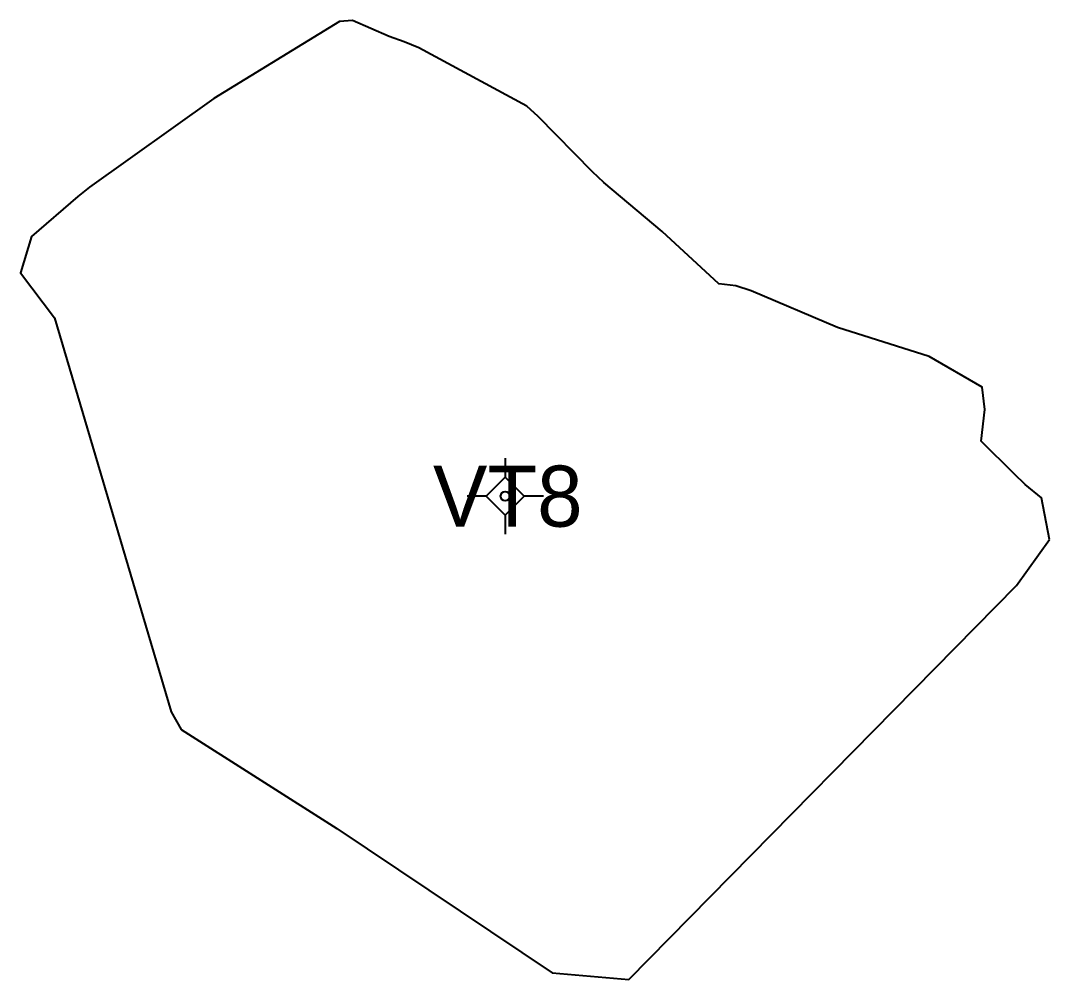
# Model space of a CAD drawing. Extents: x 543554 to 548996, y 1840763 to 1844578.
# Drawn here: x 545092.41 to 545126.15, y 1843213.35 to 1843244.77 of the extents above; entities that cross this region are included whole.
import ezdxf

# ---------------------------------------------------------------- set-up
doc = ezdxf.new("R2010")
doc.units = 0
for name, color, linetype in [('Level 11', 7, 'Continuous'), ('Level 16', 7, 'Continuous'), ('Level 30', 7, 'Continuous')]:
    doc.layers.add(name, color=color, linetype=linetype)

msp = doc.modelspace()

# ---------------------------------------------------------------- linework, layer by layer
at = {"layer": 'Level 11'}
for p, q in [((545108.306, 1843230.435), (545108.306, 1843229.81)), ((545108.306, 1843229.81), (545107.681, 1843229.185)), ((545108.931, 1843229.185), (545108.306, 1843229.81)), ((545107.681, 1843229.185), (545107.056, 1843229.185)), ((545107.681, 1843229.185), (545108.306, 1843228.56)), ((545108.306, 1843228.56), (545108.931, 1843229.185)), ((545109.556, 1843229.185), (545108.931, 1843229.185)), ((545108.306, 1843228.56), (545108.306, 1843227.935))]:
    msp.add_line(p, q, dxfattribs=at)
msp.add_circle((545108.306, 1843229.185), 0.15, dxfattribs=at)
at = {"layer": 'Level 30'}
msp.add_lwpolyline([(545126.152, 1843227.765), (545125.895, 1843229.127), (545125.357, 1843229.569), (545124.991, 1843229.917), (545123.916, 1843230.993), (545124.037, 1843232.022), (545123.944, 1843232.753), (545122.204, 1843233.758), (545119.197, 1843234.709), (545116.37, 1843235.913), (545115.872, 1843236.075), (545115.308, 1843236.145), (545113.458, 1843237.856), (545111.539, 1843239.471), (545111.171, 1843239.816), (545109.39, 1843241.624), (545109.02, 1843241.967), (545105.473, 1843243.883), (545104.995, 1843244.074), (545104.505, 1843244.248), (545103.295, 1843244.773), (545102.868, 1843244.741), (545098.749, 1843242.222), (545094.679, 1843239.316), (545094.288, 1843239.003), (545092.77, 1843237.694), (545092.414, 1843236.506), (545093.529, 1843235.025), (545097.347, 1843222.112), (545097.675, 1843221.542), (545102.788, 1843218.288), (545109.849, 1843213.557), (545112.358, 1843213.346), (545125.075, 1843226.256), (545126.152, 1843227.765)], dxfattribs=at)

# ---------------------------------------------------------------- texts
at = {"layer": 'Level 16'}
msp.add_text('VT8', height=2, dxfattribs=at).set_placement((545105.937, 1843228.185))

doc.saveas('drawing.dxf')
